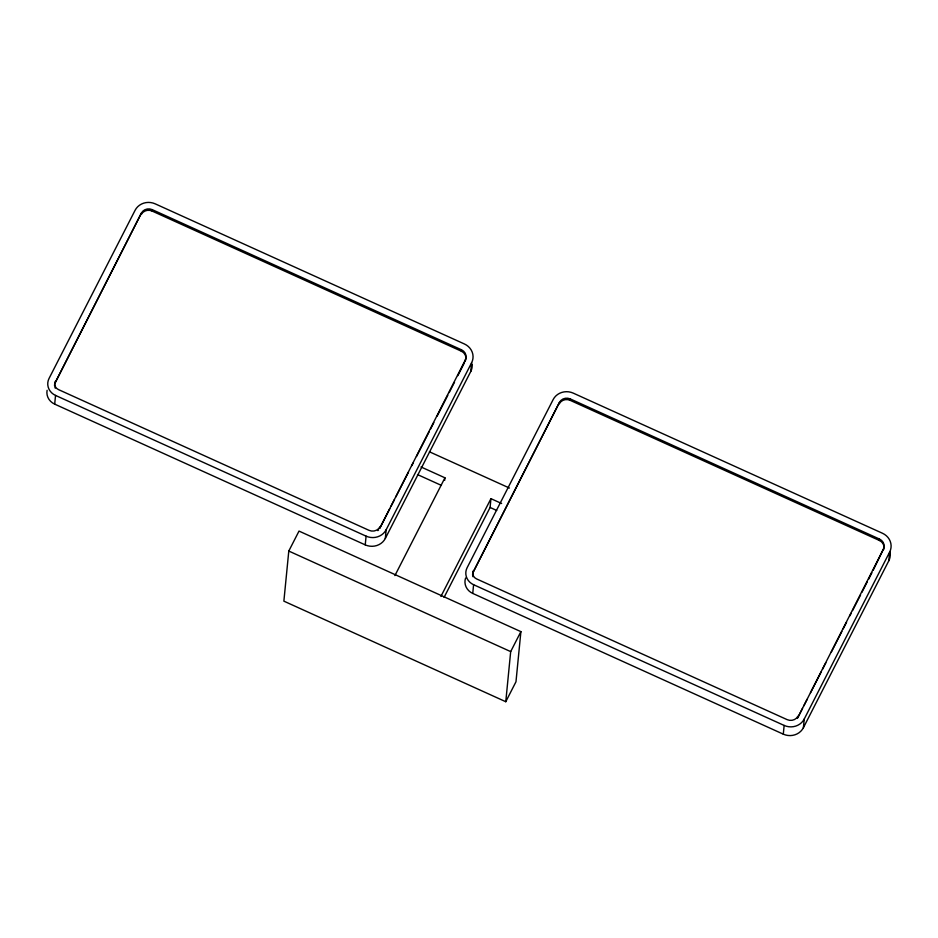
<?xml version="1.0" encoding="UTF-8"?>
<svg xmlns="http://www.w3.org/2000/svg" width="938" height="938" viewBox="0 0 938 938"><rect width="100%" height="100%" fill="white"/><g stroke="black" fill="none" stroke-linecap="round" stroke-linejoin="round"><path stroke-width="1.41" d="M54.58 385.858A6.683 6.203 5.6 0 1 55.19 382.704L141.392 213.114A8.149 7.563 5.6 0 1 152.226 209.643L461.449 349.78A8.149 7.563 5.6 0 1 465.33 359.911L465.189 361.306A8.149 7.563 5.6 0 0 461.308 351.175L461.449 349.78M54.685 404.137L55.541 395.426A13.636 12.663 5.6 0 1 49.046 378.46L135.107 210.264A15.102 14.023 5.6 0 1 155.192 203.839L464.416 343.976A15.102 14.023 5.6 0 1 471.615 362.76L470.759 371.471L385.319 538.447A15.102 14.023 5.6 0 1 365.234 544.872L54.685 404.137A13.636 12.663 5.6 0 1 47.099 390.314M55.19 382.704L141.392 213.114M141.251 214.509A8.149 7.563 5.6 0 1 152.085 211.038L152.226 209.643M288.787 551.052L283.874 601.152L505.77 701.718L515.982 681.75L520.895 631.637L299.011 531.084L288.787 551.052L510.682 651.605L505.77 701.718M365.234 544.872L366.09 536.149A15.102 14.023 5.6 0 0 386.175 529.736L471.615 362.76M465.33 359.911L379.761 528.282L389.774 508.713M385.319 538.447L386.175 529.736M444.694 480.326L444.94 477.805L421.021 466.972M472.998 576.729A6.683 6.203 5.6 0 1 473.256 571.992L559.447 402.402A8.149 7.563 5.6 0 1 570.281 398.931L879.504 539.069A8.149 7.563 5.6 0 1 883.385 549.199L873.243 570.163M472.74 593.426L473.596 584.714A13.636 12.663 5.6 0 1 467.101 567.748L553.162 399.553A15.102 14.023 5.6 0 1 573.259 393.128L882.482 533.265A15.102 14.023 5.6 0 1 889.67 552.048L888.814 560.76L803.385 727.736A15.102 14.023 5.6 0 1 783.289 734.161L472.74 593.426A13.636 12.663 5.6 0 1 465.6 577.996M444.061 597.412L490.093 507.458L490.949 498.664L501.619 503.495M473.256 571.992L559.447 402.402M559.306 403.797A8.149 7.563 5.6 0 1 570.152 400.327L570.281 398.931M783.289 734.161L784.145 725.437A15.102 14.023 5.6 0 0 804.241 719.024L889.67 552.048M797.3 718.426A8.149 7.563 5.6 0 0 797.816 717.57L883.385 549.199M803.385 727.736L804.241 719.024M883.643 549.68A8.149 7.563 5.6 0 0 879.375 540.464L879.504 539.069M391.099 506.098L394.441 499.579M395.777 496.976L408.464 472.189M411.794 465.67L413.13 463.055M416.472 456.536L429.147 431.75M430.483 429.135L433.825 422.616M437.155 416.097L447.836 395.226M449.173 392.612L454.508 382.176M457.85 375.657L464.521 362.607M394.91 575.58L444.94 477.805M440.919 596.439L490.949 498.664M510.682 651.605L520.895 631.637M797.816 717.57L802.494 708.436M803.819 705.822L807.161 699.302M810.502 692.783L821.172 671.913M822.509 669.298L825.85 662.779M831.185 652.344L841.867 631.473M843.203 628.859L846.545 622.34M849.875 615.82L851.212 613.206M852.548 610.603L860.556 594.95M861.893 592.335L867.228 581.9M868.565 579.297L871.906 572.778M570.152 400.327L879.375 540.464M152.085 211.038L461.308 351.175M429.428 451.788L509.44 488.041M417.492 474.569L441.411 485.403M490.093 507.458L496.73 510.471M473.596 584.714L784.145 725.437M55.541 395.426L366.09 536.149M472.154 364.343A15.102 14.023 5.6 0 1 470.759 371.471M55.33 381.309A6.683 6.203 5.6 0 0 58.508 389.61L369.056 530.345A8.149 7.563 5.6 0 0 379.89 526.886M378.612 529.923A8.149 7.563 5.6 0 1 377.862 530.627M55.295 388.191A6.683 6.203 5.6 0 1 54.943 387.441M889.928 551.814A15.102 14.023 5.6 0 1 888.814 560.76M473.385 570.597A6.683 6.203 5.6 0 0 476.574 578.91L787.123 719.634A8.149 7.563 5.6 0 0 797.957 716.175"/></g></svg>
